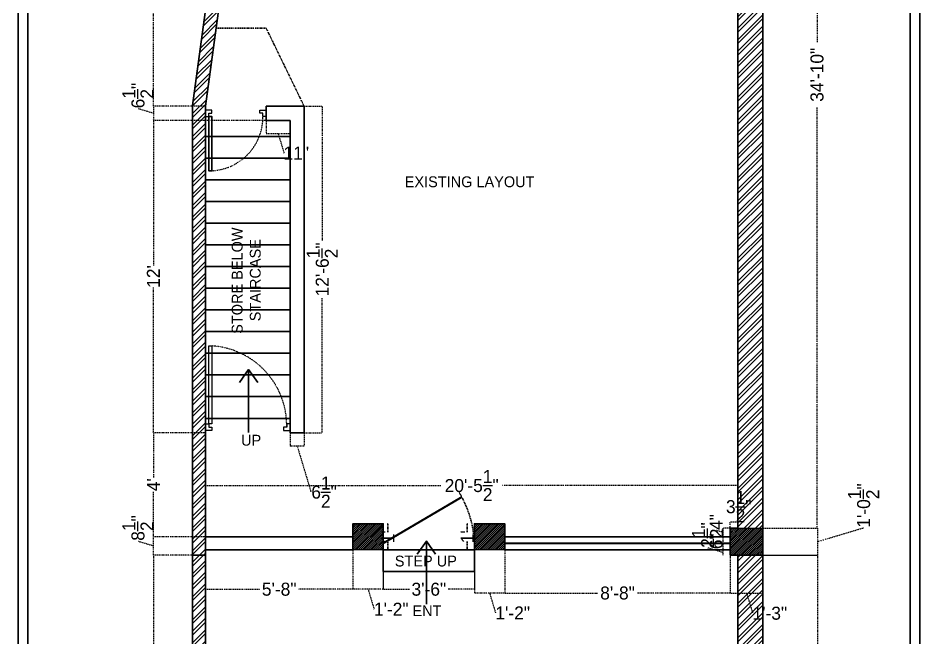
# Model space of a CAD drawing. Header units: inches. Extents: x -109431 to 29005, y -34715 to -1756.
# Drawn here: x -59360.4 to -58944.5, y -11009.8 to -10723.5 of the extents above; entities that cross this region are included whole.
import ezdxf

# ---------------------------------------------------------------- set-up
doc = ezdxf.new("R2010")
doc.units = ezdxf.units.IN
doc.header["$LTSCALE"] = 0.05
doc.header["$MEASUREMENT"] = 0
doc.header["$PDMODE"] = 3
doc.header["$PDSIZE"] = -4
doc.linetypes.add('ACAD_ISO03W100', pattern=[30, 12, -18])
doc.linetypes.add('DASHED2', pattern=[0.375, 0.25, -0.125])
doc.layers.get('Defpoints').update_dxf_attribs({"linetype": 'DASHED2'})
for name, color, linetype in [('Column', 6, 'Continuous'), ('Dim', 4, 'Continuous'), ('Door', 3, 'Continuous'), ('text', 4, 'Continuous')]:
    doc.layers.add(name, color=color, linetype=linetype)
doc.layers.add('hatch', color=7, linetype='Continuous', lineweight=25)
doc.layers.add('WALL', color=7, linetype='Continuous', lineweight=35)
doc.styles.get("Standard").update_dxf_attribs({"font": 'stylu.ttf', "height": 6})
doc.dimstyles.new('STANDARD$0', dxfattribs={"dimscale": 0, "dimtxt": 4, "dimasz": 0.5, "dimexe": 0, "dimexo": 0, "dimgap": 0, "dimtad": 0, "dimzin": 0, "dimdsep": 46, "dimlunit": 4, "dimtxsty": 'Standard', "dimblk": 'ARCHTICK', "dimcen": 0.09375, "dimclrd": 256, "dimclre": 8, "dimclrt": 7, "dimadec": 0, "dimazin": 0, "dimtfac": 1, "dimtofl": 0, "dimtmove": 1, "dimatfit": 3, "dimldrblk": 'OBLIQUE', "dimfxl": 0.1875, "dimtolj": 1, "dimtzin": 0, "dimlwd": -1, "dimlwe": -1, "dimarcsym": 0})

# ---------------------------------------------------------------- blocks, each defined once
blk = doc.blocks.new('_ArchTick')
at = {"color": 0, "const_width": 0.15}
blk.add_lwpolyline([(-0.5, -0.5), (0.5, 0.5)], dxfattribs=at)
blk = doc.blocks.new('*D137')
at = {"layer": 'Defpoints', "color": 0, "ltscale": 0.25, "transparency": 16777216}
for p in [(-59028.45, -10540.69), (-59028.45, -10958.69), (-58991.95, -10958.69)]:
    blk.add_point(p, dxfattribs=at)
at = {"layer": 'Dim', "color": 8, "linetype": 'ACAD_ISO03W100', "ltscale": 0.25, "transparency": 16777216}
for p, q in [((-59028.45, -10540.69), (-58991.95, -10540.69)), ((-59028.45, -10958.69), (-58991.95, -10958.69))]:
    blk.add_line(p, q, dxfattribs=at)
at = {"layer": 'Dim', "linetype": 'ACAD_ISO03W100', "ltscale": 0.25, "transparency": 16777216}
for p, q in [((-58991.95, -10540.69), (-58991.95, -10734.75)), ((-58991.95, -10958.69), (-58991.95, -10764.63))]:
    blk.add_line(p, q, dxfattribs=at)
at = {"layer": 'Dim', "ltscale": 0.25, "transparency": 16777216, "xscale": 0.5, "yscale": 0.5, "zscale": 0.5}
for p, rotation in [((-58991.95, -10540.69), 90), ((-58991.95, -10958.69), 270)]:
    blk.add_blockref('_ArchTick', p, dxfattribs=dict(at, rotation=rotation))
at = {"layer": 'Dim', "color": 7, "ltscale": 0.25, "transparency": 16777216, "insert": (-58991.95, -10749.69), "char_height": 6, "attachment_point": 5, "rotation": 90}
blk.add_mtext('\\A1;34\'-10"', dxfattribs=at)
blk = doc.blocks.new('_OBLIQUE')
at = {"color": 0, "linetype": 'ByBlock'}
blk.add_line((-0.5, -0.5), (0.5, 0.5), dxfattribs=at)
blk = doc.blocks.new('*D138')
at = {"layer": 'Defpoints', "color": 0, "ltscale": 0.25, "transparency": 16777216}
for p in [(-59297.95, -10914.69), (-59273.95, -10914.69), (-59273.95, -10962.69)]:
    blk.add_point(p, dxfattribs=at)
at = {"layer": 'Dim', "color": 8, "linetype": 'ACAD_ISO03W100', "ltscale": 0.25, "transparency": 16777216}
for p, q in [((-59273.95, -10914.69), (-59297.95, -10914.69)), ((-59273.95, -10962.69), (-59297.95, -10962.69))]:
    blk.add_line(p, q, dxfattribs=at)
at = {"layer": 'Dim', "linetype": 'ACAD_ISO03W100', "ltscale": 0.25, "transparency": 16777216}
for p, q in [((-59297.95, -10914.69), (-59297.95, -10935.44)), ((-59297.95, -10962.69), (-59297.95, -10941.94))]:
    blk.add_line(p, q, dxfattribs=at)
at = {"layer": 'Dim', "ltscale": 0.25, "transparency": 16777216, "xscale": 0.5, "yscale": 0.5, "zscale": 0.5}
for p, rotation in [((-59297.95, -10914.69), 90), ((-59297.95, -10962.69), 270)]:
    blk.add_blockref('_ArchTick', p, dxfattribs=dict(at, rotation=rotation))
at = {"layer": 'Dim', "color": 7, "ltscale": 0.25, "transparency": 16777216, "insert": (-59297.95, -10938.69), "char_height": 6, "attachment_point": 5, "rotation": 90}
blk.add_mtext("\\A1;4'", dxfattribs=at)
blk = doc.blocks.new('*D139')
at = {"layer": 'Defpoints', "color": 0, "ltscale": 0.25, "transparency": 16777216}
for p in [(-59234.95, -10914.69), (-59228.45, -10914.69), (-59228.45, -10920.69)]:
    blk.add_point(p, dxfattribs=at)
at = {"layer": 'Dim', "color": 8, "linetype": 'ACAD_ISO03W100', "ltscale": 0.25, "transparency": 16777216}
for p, q in [((-59234.95, -10914.69), (-59234.95, -10920.69)), ((-59228.45, -10914.69), (-59228.45, -10920.69))]:
    blk.add_line(p, q, dxfattribs=at)
at = {"layer": 'Dim', "linetype": 'ACAD_ISO03W100', "ltscale": 0.25, "transparency": 16777216}
for p, q in [((-59234.95, -10920.69), (-59228.45, -10920.69)), ((-59231.7, -10920.69), (-59225.27, -10942.1))]:
    blk.add_line(p, q, dxfattribs=at)
at = {"layer": 'Dim', "ltscale": 0.25, "transparency": 16777216, "xscale": 0.5, "yscale": 0.5, "zscale": 0.5, "rotation": 180}
blk.add_blockref('_ArchTick', (-59234.95, -10920.69), dxfattribs=at)
at = {"layer": 'Dim', "ltscale": 0.25, "transparency": 16777216, "xscale": 0.5, "yscale": 0.5, "zscale": 0.5}
blk.add_blockref('_ArchTick', (-59228.45, -10920.69), dxfattribs=at)
at = {"layer": 'Dim', "color": 7, "ltscale": 0.25, "transparency": 16777216, "insert": (-59219.27, -10942.1), "char_height": 6, "attachment_point": 5}
blk.add_mtext('\\A1;6{\\H1x;\\S1/2;}"', dxfattribs=at)
blk = doc.blocks.new('*D140')
at = {"layer": 'Defpoints', "color": 0, "ltscale": 0.25, "transparency": 16777216}
for p in [(-59297.95, -10770.69), (-59234.95, -10770.69), (-59273.95, -10914.69)]:
    blk.add_point(p, dxfattribs=at)
at = {"layer": 'Dim', "color": 8, "linetype": 'ACAD_ISO03W100', "ltscale": 0.25, "transparency": 16777216}
for p, q in [((-59234.95, -10770.69), (-59297.95, -10770.69)), ((-59273.95, -10914.69), (-59297.95, -10914.69))]:
    blk.add_line(p, q, dxfattribs=at)
at = {"layer": 'Dim', "linetype": 'ACAD_ISO03W100', "ltscale": 0.25, "transparency": 16777216}
for p, q in [((-59297.95, -10770.69), (-59297.95, -10837.63)), ((-59297.95, -10914.69), (-59297.95, -10847.75))]:
    blk.add_line(p, q, dxfattribs=at)
at = {"layer": 'Dim', "ltscale": 0.25, "transparency": 16777216, "xscale": 0.5, "yscale": 0.5, "zscale": 0.5}
for p, rotation in [((-59297.95, -10770.69), 90), ((-59297.95, -10914.69), 270)]:
    blk.add_blockref('_ArchTick', p, dxfattribs=dict(at, rotation=rotation))
at = {"layer": 'Dim', "color": 7, "ltscale": 0.25, "transparency": 16777216, "insert": (-59297.95, -10842.69), "char_height": 6, "attachment_point": 5, "rotation": 90}
blk.add_mtext("\\A1;12'", dxfattribs=at)
blk = doc.blocks.new('*D141')
at = {"layer": 'Defpoints', "color": 0, "ltscale": 0.25, "transparency": 16777216}
for p in [(-59245.95, -10770.69), (-59234.95, -10770.69), (-59234.95, -10776.69)]:
    blk.add_point(p, dxfattribs=at)
at = {"layer": 'Dim', "color": 8, "linetype": 'ACAD_ISO03W100', "ltscale": 0.25, "transparency": 16777216}
for p, q in [((-59245.95, -10770.69), (-59245.95, -10776.69)), ((-59234.95, -10770.69), (-59234.95, -10776.69))]:
    blk.add_line(p, q, dxfattribs=at)
at = {"layer": 'Dim', "linetype": 'ACAD_ISO03W100', "ltscale": 0.25, "transparency": 16777216}
for p, q in [((-59245.95, -10776.69), (-59234.95, -10776.69)), ((-59240.45, -10776.69), (-59237.72, -10785.78))]:
    blk.add_line(p, q, dxfattribs=at)
at = {"layer": 'Dim', "ltscale": 0.25, "transparency": 16777216, "xscale": 0.5, "yscale": 0.5, "zscale": 0.5, "rotation": 180}
blk.add_blockref('_ArchTick', (-59245.95, -10776.69), dxfattribs=at)
at = {"layer": 'Dim', "ltscale": 0.25, "transparency": 16777216, "xscale": 0.5, "yscale": 0.5, "zscale": 0.5}
blk.add_blockref('_ArchTick', (-59234.95, -10776.69), dxfattribs=at)
at = {"layer": 'Dim', "color": 7, "ltscale": 0.25, "transparency": 16777216, "insert": (-59232.08, -10785.78), "char_height": 6, "attachment_point": 5}
blk.add_mtext('\\A1;11"', dxfattribs=at)
blk = doc.blocks.new('*D125')
at = {"layer": 'Defpoints', "color": 0, "ltscale": 0.25, "transparency": 16777216}
for p in [(-59273.95, -10764.19), (-59297.95, -10770.69), (-59273.95, -10770.69)]:
    blk.add_point(p, dxfattribs=at)
at = {"layer": 'Dim', "linetype": 'ACAD_ISO03W100', "ltscale": 0.25, "transparency": 16777216}
for p, q in [((-59297.95, -10767.44), (-59305.08, -10765.3)), ((-59297.95, -10764.19), (-59297.95, -10770.69))]:
    blk.add_line(p, q, dxfattribs=at)
at = {"layer": 'Dim', "color": 8, "linetype": 'ACAD_ISO03W100', "ltscale": 0.25, "transparency": 16777216}
for p, q in [((-59273.95, -10764.19), (-59297.95, -10764.19)), ((-59273.95, -10770.69), (-59297.95, -10770.69))]:
    blk.add_line(p, q, dxfattribs=at)
at = {"layer": 'Dim', "ltscale": 0.25, "transparency": 16777216, "xscale": 0.5, "yscale": 0.5, "zscale": 0.5}
for p, rotation in [((-59297.95, -10764.19), 90), ((-59297.95, -10770.69), 270)]:
    blk.add_blockref('_ArchTick', p, dxfattribs=dict(at, rotation=rotation))
at = {"layer": 'Dim', "color": 7, "ltscale": 0.25, "transparency": 16777216, "insert": (-59305.08, -10759.29), "char_height": 6, "attachment_point": 5, "rotation": 90}
blk.add_mtext('\\A1;6{\\H1x;\\S1/2;}"', dxfattribs=at)
blk = doc.blocks.new('*D143')
at = {"layer": 'Defpoints', "color": 0, "ltscale": 0.25, "transparency": 16777216}
for p in [(-59228.45, -10764.19), (-59228.45, -10914.69), (-59220.11, -10914.69)]:
    blk.add_point(p, dxfattribs=at)
at = {"layer": 'Dim', "color": 8, "linetype": 'ACAD_ISO03W100', "ltscale": 0.25, "transparency": 16777216}
for p, q in [((-59228.45, -10764.19), (-59220.11, -10764.19)), ((-59228.45, -10914.69), (-59220.11, -10914.69))]:
    blk.add_line(p, q, dxfattribs=at)
at = {"layer": 'Dim', "linetype": 'ACAD_ISO03W100', "ltscale": 0.25, "transparency": 16777216}
for p, q in [((-59220.11, -10764.19), (-59220.11, -10826.2)), ((-59220.11, -10914.69), (-59220.11, -10852.68))]:
    blk.add_line(p, q, dxfattribs=at)
at = {"layer": 'Dim', "ltscale": 0.25, "transparency": 16777216, "xscale": 0.5, "yscale": 0.5, "zscale": 0.5}
for p, rotation in [((-59220.11, -10764.19), 90), ((-59220.11, -10914.69), 270)]:
    blk.add_blockref('_ArchTick', p, dxfattribs=dict(at, rotation=rotation))
at = {"layer": 'Dim', "color": 7, "ltscale": 0.25, "transparency": 16777216, "insert": (-59220.11, -10839.44), "char_height": 6, "attachment_point": 5, "rotation": 90}
blk.add_mtext('\\A1;12\'-6{\\H1x;\\S1/2;}"', dxfattribs=at)
blk = doc.blocks.new('*D126')
at = {"layer": 'Defpoints', "color": 0, "ltscale": 0.25, "transparency": 16777216}
for p in [(-59243.45, -10540.69), (-59297.95, -10764.19), (-59273.95, -10764.19)]:
    blk.add_point(p, dxfattribs=at)
at = {"layer": 'Dim', "color": 8, "linetype": 'ACAD_ISO03W100', "ltscale": 0.25, "transparency": 16777216}
for p, q in [((-59243.45, -10540.69), (-59297.95, -10540.69)), ((-59273.95, -10764.19), (-59297.95, -10764.19))]:
    blk.add_line(p, q, dxfattribs=at)
at = {"layer": 'Dim', "linetype": 'ACAD_ISO03W100', "ltscale": 0.25, "transparency": 16777216}
for p, q in [((-59297.95, -10540.69), (-59297.95, -10639.2)), ((-59297.95, -10764.19), (-59297.95, -10665.68))]:
    blk.add_line(p, q, dxfattribs=at)
at = {"layer": 'Dim', "ltscale": 0.25, "transparency": 16777216, "xscale": 0.5, "yscale": 0.5, "zscale": 0.5}
for p, rotation in [((-59297.95, -10540.69), 90), ((-59297.95, -10764.19), 270)]:
    blk.add_blockref('_ArchTick', p, dxfattribs=dict(at, rotation=rotation))
at = {"layer": 'Dim', "color": 7, "ltscale": 0.25, "transparency": 16777216, "insert": (-59297.95, -10652.44), "char_height": 6, "attachment_point": 5, "rotation": 90}
blk.add_mtext('\\A1;18\'-7{\\H1x;\\S1/2;}"', dxfattribs=at)
blk = doc.blocks.new('*D144')
at = {"layer": 'Defpoints', "color": 0, "ltscale": 0.25, "transparency": 16777216}
for p in [(-59031.95, -10971.19), (-59016.95, -10971.19), (-59016.95, -10988.65)]:
    blk.add_point(p, dxfattribs=at)
at = {"layer": 'Dim', "color": 8, "linetype": 'ACAD_ISO03W100', "ltscale": 0.25, "transparency": 16777216}
for p, q in [((-59031.95, -10971.19), (-59031.95, -10988.65)), ((-59016.95, -10971.19), (-59016.95, -10988.65))]:
    blk.add_line(p, q, dxfattribs=at)
at = {"layer": 'Dim', "linetype": 'ACAD_ISO03W100', "ltscale": 0.25, "transparency": 16777216}
for p, q in [((-59031.95, -10988.65), (-59016.95, -10988.65)), ((-59024.45, -10988.65), (-59021.65, -10997.97))]:
    blk.add_line(p, q, dxfattribs=at)
at = {"layer": 'Dim', "ltscale": 0.25, "transparency": 16777216, "xscale": 0.5, "yscale": 0.5, "zscale": 0.5, "rotation": 180}
blk.add_blockref('_ArchTick', (-59031.95, -10988.65), dxfattribs=at)
at = {"layer": 'Dim', "ltscale": 0.25, "transparency": 16777216, "xscale": 0.5, "yscale": 0.5, "zscale": 0.5}
blk.add_blockref('_ArchTick', (-59016.95, -10988.65), dxfattribs=at)
at = {"layer": 'Dim', "color": 7, "ltscale": 0.25, "transparency": 16777216, "insert": (-59013.73, -10997.97), "char_height": 6, "attachment_point": 5}
blk.add_mtext('\\A1;1\'-3"', dxfattribs=at)
blk = doc.blocks.new('*D145')
at = {"layer": 'Defpoints', "color": 0, "ltscale": 0.25, "transparency": 16777216}
for p in [(-59135.95, -10968.69), (-59031.95, -10971.19), (-59031.95, -10988.65)]:
    blk.add_point(p, dxfattribs=at)
at = {"layer": 'Dim', "color": 8, "linetype": 'ACAD_ISO03W100', "ltscale": 0.25, "transparency": 16777216}
for p, q in [((-59135.95, -10968.69), (-59135.95, -10988.65)), ((-59031.95, -10971.19), (-59031.95, -10988.65))]:
    blk.add_line(p, q, dxfattribs=at)
at = {"layer": 'Dim', "linetype": 'ACAD_ISO03W100', "ltscale": 0.25, "transparency": 16777216}
for p, q in [((-59135.95, -10988.65), (-59093, -10988.65)), ((-59031.95, -10988.65), (-59074.89, -10988.65))]:
    blk.add_line(p, q, dxfattribs=at)
at = {"layer": 'Dim', "ltscale": 0.25, "transparency": 16777216, "xscale": 0.5, "yscale": 0.5, "zscale": 0.5, "rotation": 180}
blk.add_blockref('_ArchTick', (-59135.95, -10988.65), dxfattribs=at)
at = {"layer": 'Dim', "ltscale": 0.25, "transparency": 16777216, "xscale": 0.5, "yscale": 0.5, "zscale": 0.5}
blk.add_blockref('_ArchTick', (-59031.95, -10988.65), dxfattribs=at)
at = {"layer": 'Dim', "color": 7, "ltscale": 0.25, "transparency": 16777216, "insert": (-59083.95, -10988.65), "char_height": 6, "attachment_point": 5}
blk.add_mtext('\\A1;8\'-8"', dxfattribs=at)
blk = doc.blocks.new('*D146')
at = {"layer": 'Defpoints', "color": 0, "ltscale": 0.25, "transparency": 16777216}
for p in [(-59191.95, -10978.69), (-59149.95, -10978.69), (-59191.95, -10986.9)]:
    blk.add_point(p, dxfattribs=at)
at = {"layer": 'Dim', "color": 8, "linetype": 'ACAD_ISO03W100', "ltscale": 0.25, "transparency": 16777216}
for p, q in [((-59191.95, -10978.69), (-59191.95, -10986.9)), ((-59149.95, -10978.69), (-59149.95, -10986.9))]:
    blk.add_line(p, q, dxfattribs=at)
at = {"layer": 'Dim', "linetype": 'ACAD_ISO03W100', "ltscale": 0.25, "transparency": 16777216}
for p, q in [((-59191.95, -10986.9), (-59179.93, -10986.9)), ((-59149.95, -10986.9), (-59161.97, -10986.9))]:
    blk.add_line(p, q, dxfattribs=at)
at = {"layer": 'Dim', "ltscale": 0.25, "transparency": 16777216, "xscale": 0.5, "yscale": 0.5, "zscale": 0.5, "rotation": 180}
blk.add_blockref('_ArchTick', (-59191.95, -10986.9), dxfattribs=at)
at = {"layer": 'Dim', "ltscale": 0.25, "transparency": 16777216, "xscale": 0.5, "yscale": 0.5, "zscale": 0.5}
blk.add_blockref('_ArchTick', (-59149.95, -10986.9), dxfattribs=at)
at = {"layer": 'Dim', "color": 7, "ltscale": 0.25, "transparency": 16777216, "insert": (-59170.95, -10986.9), "char_height": 6, "attachment_point": 5}
blk.add_mtext('\\A1;3\'-6"', dxfattribs=at)
blk = doc.blocks.new('*D147')
at = {"layer": 'Defpoints', "color": 0, "ltscale": 0.25, "transparency": 16777216}
for p in [(-59149.95, -10956.69), (-59135.95, -10956.69), (-59149.95, -10988.65)]:
    blk.add_point(p, dxfattribs=at)
at = {"layer": 'Dim', "color": 8, "linetype": 'ACAD_ISO03W100', "ltscale": 0.25, "transparency": 16777216}
for p, q in [((-59149.95, -10956.69), (-59149.95, -10988.65)), ((-59135.95, -10956.69), (-59135.95, -10988.65))]:
    blk.add_line(p, q, dxfattribs=at)
at = {"layer": 'Dim', "linetype": 'ACAD_ISO03W100', "ltscale": 0.25, "transparency": 16777216}
for p, q in [((-59135.95, -10988.65), (-59149.95, -10988.65)), ((-59142.95, -10988.65), (-59140.19, -10997.82))]:
    blk.add_line(p, q, dxfattribs=at)
at = {"layer": 'Dim', "ltscale": 0.25, "transparency": 16777216, "xscale": 0.5, "yscale": 0.5, "zscale": 0.5, "rotation": 180}
blk.add_blockref('_ArchTick', (-59149.95, -10988.65), dxfattribs=at)
at = {"layer": 'Dim', "ltscale": 0.25, "transparency": 16777216, "xscale": 0.5, "yscale": 0.5, "zscale": 0.5}
blk.add_blockref('_ArchTick', (-59135.95, -10988.65), dxfattribs=at)
at = {"layer": 'Dim', "color": 7, "ltscale": 0.25, "transparency": 16777216, "insert": (-59132.28, -10997.82), "char_height": 6, "attachment_point": 5}
blk.add_mtext('\\A1;1\'-2"', dxfattribs=at)
blk = doc.blocks.new('*D148')
at = {"layer": 'Defpoints', "color": 0, "ltscale": 0.25, "transparency": 16777216}
for p in [(-59205.95, -10956.69), (-59191.95, -10956.69), (-59205.95, -10986.9)]:
    blk.add_point(p, dxfattribs=at)
at = {"layer": 'Dim', "color": 8, "linetype": 'ACAD_ISO03W100', "ltscale": 0.25, "transparency": 16777216}
for p, q in [((-59205.95, -10956.69), (-59205.95, -10986.9)), ((-59191.95, -10956.69), (-59191.95, -10986.9))]:
    blk.add_line(p, q, dxfattribs=at)
at = {"layer": 'Dim', "linetype": 'ACAD_ISO03W100', "ltscale": 0.25, "transparency": 16777216}
for p, q in [((-59191.95, -10986.9), (-59205.95, -10986.9)), ((-59198.95, -10986.9), (-59196.19, -10996.08))]:
    blk.add_line(p, q, dxfattribs=at)
at = {"layer": 'Dim', "ltscale": 0.25, "transparency": 16777216, "xscale": 0.5, "yscale": 0.5, "zscale": 0.5, "rotation": 180}
blk.add_blockref('_ArchTick', (-59205.95, -10986.9), dxfattribs=at)
at = {"layer": 'Dim', "ltscale": 0.25, "transparency": 16777216, "xscale": 0.5, "yscale": 0.5, "zscale": 0.5}
blk.add_blockref('_ArchTick', (-59191.95, -10986.9), dxfattribs=at)
at = {"layer": 'Dim', "color": 7, "ltscale": 0.25, "transparency": 16777216, "insert": (-59188.28, -10996.08), "char_height": 6, "attachment_point": 5}
blk.add_mtext('\\A1;1\'-2"', dxfattribs=at)
blk = doc.blocks.new('*D149')
at = {"layer": 'Defpoints', "color": 0, "ltscale": 0.25, "transparency": 16777216}
for p in [(-59273.95, -10962.69), (-59205.95, -10962.69), (-59273.95, -10986.9)]:
    blk.add_point(p, dxfattribs=at)
at = {"layer": 'Dim', "color": 8, "linetype": 'ACAD_ISO03W100', "ltscale": 0.25, "transparency": 16777216}
for p, q in [((-59273.95, -10962.69), (-59273.95, -10986.9)), ((-59205.95, -10962.69), (-59205.95, -10986.9))]:
    blk.add_line(p, q, dxfattribs=at)
at = {"layer": 'Dim', "linetype": 'ACAD_ISO03W100', "ltscale": 0.25, "transparency": 16777216}
for p, q in [((-59273.95, -10986.9), (-59248.81, -10986.9)), ((-59205.95, -10986.9), (-59231.09, -10986.9))]:
    blk.add_line(p, q, dxfattribs=at)
at = {"layer": 'Dim', "ltscale": 0.25, "transparency": 16777216, "xscale": 0.5, "yscale": 0.5, "zscale": 0.5, "rotation": 180}
blk.add_blockref('_ArchTick', (-59273.95, -10986.9), dxfattribs=at)
at = {"layer": 'Dim', "ltscale": 0.25, "transparency": 16777216, "xscale": 0.5, "yscale": 0.5, "zscale": 0.5}
blk.add_blockref('_ArchTick', (-59205.95, -10986.9), dxfattribs=at)
at = {"layer": 'Dim', "color": 7, "ltscale": 0.25, "transparency": 16777216, "insert": (-59239.95, -10986.9), "char_height": 6, "attachment_point": 5}
blk.add_mtext('\\A1;5\'-8"', dxfattribs=at)
blk = doc.blocks.new('*D150')
at = {"layer": 'Defpoints', "color": 0, "ltscale": 0.25, "transparency": 16777216}
for p in [(-59028.45, -10939.07), (-59273.95, -10943.34), (-59028.45, -10943.34)]:
    blk.add_point(p, dxfattribs=at)
at = {"layer": 'Dim', "color": 8, "linetype": 'ACAD_ISO03W100', "ltscale": 0.25, "transparency": 16777216}
for p, q in [((-59273.95, -10943.34), (-59273.95, -10939.07)), ((-59028.45, -10943.34), (-59028.45, -10939.07))]:
    blk.add_line(p, q, dxfattribs=at)
at = {"layer": 'Dim', "linetype": 'ACAD_ISO03W100', "ltscale": 0.25, "transparency": 16777216}
for p, q in [((-59273.95, -10939.07), (-59165.32, -10939.07)), ((-59028.45, -10939.07), (-59137.07, -10939.07))]:
    blk.add_line(p, q, dxfattribs=at)
at = {"layer": 'Dim', "ltscale": 0.25, "transparency": 16777216, "xscale": 0.5, "yscale": 0.5, "zscale": 0.5, "rotation": 180}
blk.add_blockref('_ArchTick', (-59273.95, -10939.07), dxfattribs=at)
at = {"layer": 'Dim', "ltscale": 0.25, "transparency": 16777216, "xscale": 0.5, "yscale": 0.5, "zscale": 0.5}
blk.add_blockref('_ArchTick', (-59028.45, -10939.07), dxfattribs=at)
at = {"layer": 'Dim', "color": 7, "ltscale": 0.25, "transparency": 16777216, "insert": (-59151.2, -10939.07), "char_height": 6, "attachment_point": 5}
blk.add_mtext('\\A1;20\'-5{\\H1x;\\S1/2;}"', dxfattribs=at)
blk = doc.blocks.new('*D151')
at = {"layer": 'Defpoints', "color": 0, "ltscale": 0.25, "transparency": 16777216}
for p in [(-59028.45, -10958.69), (-59028.45, -10971.19), (-58991.82, -10971.19)]:
    blk.add_point(p, dxfattribs=at)
at = {"layer": 'Dim', "color": 8, "linetype": 'ACAD_ISO03W100', "ltscale": 0.25, "transparency": 16777216}
for p, q in [((-59028.45, -10958.69), (-58991.82, -10958.69)), ((-59028.45, -10971.19), (-58991.82, -10971.19))]:
    blk.add_line(p, q, dxfattribs=at)
at = {"layer": 'Dim', "linetype": 'ACAD_ISO03W100', "ltscale": 0.25, "transparency": 16777216}
for p, q in [((-58991.82, -10964.94), (-58970.49, -10958.54)), ((-58991.82, -10958.69), (-58991.82, -10971.19))]:
    blk.add_line(p, q, dxfattribs=at)
at = {"layer": 'Dim', "ltscale": 0.25, "transparency": 16777216, "xscale": 0.5, "yscale": 0.5, "zscale": 0.5}
for p, rotation in [((-58991.82, -10958.69), 90), ((-58991.82, -10971.19), 270)]:
    blk.add_blockref('_ArchTick', p, dxfattribs=dict(at, rotation=rotation))
at = {"layer": 'Dim', "color": 7, "ltscale": 0.25, "transparency": 16777216, "insert": (-58970.49, -10948.28), "char_height": 6, "attachment_point": 5, "rotation": 90}
blk.add_mtext('\\A1;1\'-0{\\H1x;\\S1/2;}"', dxfattribs=at)
blk = doc.blocks.new('*D127')
at = {"layer": 'Defpoints', "color": 0, "ltscale": 0.25, "transparency": 16777216}
for p in [(-59031.95, -10958.69), (-59035.35, -10962.69), (-59031.95, -10962.69)]:
    blk.add_point(p, dxfattribs=at)
at = {"layer": 'Dim', "linetype": 'ACAD_ISO03W100', "ltscale": 0.25, "transparency": 16777216}
for p, q in [((-59035.35, -10960.69), (-59038.49, -10959.75)), ((-59035.35, -10958.69), (-59035.35, -10962.69))]:
    blk.add_line(p, q, dxfattribs=at)
at = {"layer": 'Dim', "color": 8, "linetype": 'ACAD_ISO03W100', "ltscale": 0.25, "transparency": 16777216}
for p, q in [((-59031.95, -10958.69), (-59035.35, -10958.69)), ((-59031.95, -10962.69), (-59035.35, -10962.69))]:
    blk.add_line(p, q, dxfattribs=at)
at = {"layer": 'Dim', "ltscale": 0.25, "transparency": 16777216, "xscale": 0.5, "yscale": 0.5, "zscale": 0.5}
for p, rotation in [((-59035.35, -10958.69), 90), ((-59035.35, -10962.69), 270)]:
    blk.add_blockref('_ArchTick', p, dxfattribs=dict(at, rotation=rotation))
at = {"layer": 'Dim', "color": 7, "ltscale": 0.25, "transparency": 16777216, "insert": (-59038.49, -10955.91), "char_height": 6, "attachment_point": 5, "rotation": 90}
blk.add_mtext('\\A1;4"', dxfattribs=at)
blk = doc.blocks.new('*D152')
at = {"layer": 'Defpoints', "color": 0, "ltscale": 0.25, "transparency": 16777216}
for p in [(-59031.95, -10955.95), (-59031.95, -10958.69), (-59028.45, -10958.69)]:
    blk.add_point(p, dxfattribs=at)
at = {"layer": 'Dim', "color": 8, "linetype": 'ACAD_ISO03W100', "ltscale": 0.25, "transparency": 16777216}
for p, q in [((-59031.95, -10958.69), (-59031.95, -10955.95)), ((-59028.45, -10958.69), (-59028.45, -10955.95))]:
    blk.add_line(p, q, dxfattribs=at)
at = {"layer": 'Dim', "linetype": 'ACAD_ISO03W100', "ltscale": 0.25, "transparency": 16777216}
blk.add_line((-59028.45, -10955.95), (-59031.95, -10955.95), dxfattribs=at)
at = {"layer": 'Dim', "ltscale": 0.25, "transparency": 16777216, "xscale": 0.5, "yscale": 0.5, "zscale": 0.5, "rotation": 180}
blk.add_blockref('_ArchTick', (-59031.95, -10955.95), dxfattribs=at)
at = {"layer": 'Dim', "ltscale": 0.25, "transparency": 16777216, "xscale": 0.5, "yscale": 0.5, "zscale": 0.5}
blk.add_blockref('_ArchTick', (-59028.45, -10955.95), dxfattribs=at)
at = {"layer": 'Dim', "color": 7, "ltscale": 0.25, "transparency": 16777216, "insert": (-59028.06, -10948.81), "char_height": 6, "attachment_point": 5}
blk.add_mtext('\\A1;3{\\H1x;\\S1/2;}"', dxfattribs=at)
blk = doc.blocks.new('*D121')
at = {"layer": 'Defpoints', "color": 0, "ltscale": 0.25, "transparency": 16777216}
for p in [(-59191.95, -10956.69), (-59191.95, -10968.69), (-59189.82, -10968.69)]:
    blk.add_point(p, dxfattribs=at)
at = {"layer": 'WALL', "color": 8, "linetype": 'ACAD_ISO03W100', "ltscale": 0.25, "transparency": 16777216}
for p, q in [((-59190.01, -10956.69), (-59189.82, -10956.69)), ((-59190.01, -10968.69), (-59189.82, -10968.69))]:
    blk.add_line(p, q, dxfattribs=at)
at = {"layer": 'WALL', "linetype": 'ACAD_ISO03W100', "ltscale": 0.25, "transparency": 16777216}
for p, q in [((-59189.82, -10956.69), (-59189.82, -10960.61)), ((-59189.82, -10968.69), (-59189.82, -10964.77))]:
    blk.add_line(p, q, dxfattribs=at)
at = {"layer": 'WALL', "ltscale": 0.25, "transparency": 16777216, "xscale": 0.5, "yscale": 0.5, "zscale": 0.5}
for p, rotation in [((-59189.82, -10956.69), 90), ((-59189.82, -10968.69), 270)]:
    blk.add_blockref('_ArchTick', p, dxfattribs=dict(at, rotation=rotation))
at = {"layer": 'WALL', "color": 7, "ltscale": 0.25, "transparency": 16777216, "insert": (-59189.82, -10962.69), "char_height": 6, "attachment_point": 5, "rotation": 90}
blk.add_mtext("\\A1;1'", dxfattribs=at)
blk = doc.blocks.new('*D128')
at = {"layer": 'Defpoints', "color": 0, "ltscale": 0.25, "transparency": 16777216}
for p in [(-59149.95, -10956.69), (-59153.22, -10968.69), (-59149.95, -10968.69)]:
    blk.add_point(p, dxfattribs=at)
at = {"layer": 'WALL', "color": 8, "linetype": 'ACAD_ISO03W100', "ltscale": 0.25, "transparency": 16777216}
for p, q in [((-59153.03, -10956.69), (-59153.22, -10956.69)), ((-59153.03, -10968.69), (-59153.22, -10968.69))]:
    blk.add_line(p, q, dxfattribs=at)
at = {"layer": 'WALL', "linetype": 'ACAD_ISO03W100', "ltscale": 0.25, "transparency": 16777216}
for p, q in [((-59153.22, -10956.69), (-59153.22, -10960.61)), ((-59153.22, -10968.69), (-59153.22, -10964.77))]:
    blk.add_line(p, q, dxfattribs=at)
at = {"layer": 'WALL', "ltscale": 0.25, "transparency": 16777216, "xscale": 0.5, "yscale": 0.5, "zscale": 0.5}
for p, rotation in [((-59153.22, -10956.69), 90), ((-59153.22, -10968.69), 270)]:
    blk.add_blockref('_ArchTick', p, dxfattribs=dict(at, rotation=rotation))
at = {"layer": 'WALL', "color": 7, "ltscale": 0.25, "transparency": 16777216, "insert": (-59153.22, -10962.69), "char_height": 6, "attachment_point": 5, "rotation": 90}
blk.add_mtext("\\A1;1'", dxfattribs=at)
blk = doc.blocks.new('*D129')
at = {"layer": 'Defpoints', "color": 0, "ltscale": 0.25, "transparency": 16777216}
for p in [(-59031.95, -10962.69), (-59035.35, -10968.69), (-59031.95, -10968.69)]:
    blk.add_point(p, dxfattribs=at)
at = {"layer": 'Dim', "color": 8, "linetype": 'ACAD_ISO03W100', "ltscale": 0.25, "transparency": 16777216}
for p, q in [((-59035.17, -10962.69), (-59035.35, -10962.69)), ((-59035.17, -10968.69), (-59035.35, -10968.69))]:
    blk.add_line(p, q, dxfattribs=at)
at = {"layer": 'Dim', "linetype": 'ACAD_ISO03W100', "ltscale": 0.25, "transparency": 16777216}
blk.add_line((-59035.35, -10962.69), (-59035.35, -10968.69), dxfattribs=at)
at = {"layer": 'Dim', "ltscale": 0.25, "transparency": 16777216, "xscale": 0.5, "yscale": 0.5, "zscale": 0.5}
for p, rotation in [((-59035.35, -10962.69), 90), ((-59035.35, -10968.69), 270)]:
    blk.add_blockref('_ArchTick', p, dxfattribs=dict(at, rotation=rotation))
at = {"layer": 'Dim', "color": 7, "ltscale": 0.25, "transparency": 16777216, "insert": (-59038.47, -10964.76), "char_height": 6, "attachment_point": 5, "rotation": 90}
blk.add_mtext('\\A1;6"', dxfattribs=at)
blk = doc.blocks.new('*D122')
at = {"layer": 'Defpoints', "color": 0, "ltscale": 0.25, "transparency": 16777216}
for p in [(-59031.95, -10968.69), (-59035.35, -10971.19), (-59031.95, -10971.19)]:
    blk.add_point(p, dxfattribs=at)
at = {"layer": 'Dim', "linetype": 'ACAD_ISO03W100', "ltscale": 0.25, "transparency": 16777216}
for p, q in [((-59035.35, -10969.94), (-59042.44, -10967.81)), ((-59035.35, -10968.69), (-59035.35, -10971.19))]:
    blk.add_line(p, q, dxfattribs=at)
at = {"layer": 'Dim', "color": 8, "linetype": 'ACAD_ISO03W100', "ltscale": 0.25, "transparency": 16777216}
for p, q in [((-59035.17, -10968.69), (-59035.35, -10968.69)), ((-59035.17, -10971.19), (-59035.35, -10971.19))]:
    blk.add_line(p, q, dxfattribs=at)
at = {"layer": 'Dim', "ltscale": 0.25, "transparency": 16777216, "xscale": 0.5, "yscale": 0.5, "zscale": 0.5}
for p, rotation in [((-59035.35, -10968.69), 90), ((-59035.35, -10971.19), 270)]:
    blk.add_blockref('_ArchTick', p, dxfattribs=dict(at, rotation=rotation))
at = {"layer": 'Dim', "color": 7, "ltscale": 0.25, "transparency": 16777216, "insert": (-59042.44, -10961.92), "char_height": 6, "attachment_point": 5, "rotation": 90}
blk.add_mtext('\\A1;2{\\H1x;\\S1/2;}"', dxfattribs=at)
blk = doc.blocks.new('*D130')
at = {"layer": 'Defpoints', "color": 0, "ltscale": 0.25, "transparency": 16777216}
for p in [(-59016.95, -10971.19), (-59028.45, -11151.19), (-58991.82, -11151.19)]:
    blk.add_point(p, dxfattribs=at)
at = {"layer": 'Dim', "color": 8, "linetype": 'ACAD_ISO03W100', "ltscale": 0.25, "transparency": 16777216}
for p, q in [((-59016.95, -10971.19), (-58991.82, -10971.19)), ((-59028.45, -11151.19), (-58991.82, -11151.19))]:
    blk.add_line(p, q, dxfattribs=at)
at = {"layer": 'Dim', "linetype": 'ACAD_ISO03W100', "ltscale": 0.25, "transparency": 16777216}
for p, q in [((-58991.82, -10971.19), (-58991.82, -11056.13)), ((-58991.82, -11151.19), (-58991.82, -11066.25))]:
    blk.add_line(p, q, dxfattribs=at)
at = {"layer": 'Dim', "ltscale": 0.25, "transparency": 16777216, "xscale": 0.5, "yscale": 0.5, "zscale": 0.5}
for p, rotation in [((-58991.82, -10971.19), 90), ((-58991.82, -11151.19), 270)]:
    blk.add_blockref('_ArchTick', p, dxfattribs=dict(at, rotation=rotation))
at = {"layer": 'Dim', "color": 7, "ltscale": 0.25, "transparency": 16777216, "insert": (-58991.82, -11061.19), "char_height": 6, "attachment_point": 5, "rotation": 90}
blk.add_mtext("\\A1;15'", dxfattribs=at)
blk = doc.blocks.new('*D124')
at = {"layer": 'Defpoints', "color": 0, "ltscale": 0.25, "transparency": 16777216}
for p in [(-59297.95, -10962.69), (-59273.95, -10962.69), (-59279.95, -10971.19)]:
    blk.add_point(p, dxfattribs=at)
at = {"layer": 'Dim', "linetype": 'ACAD_ISO03W100', "ltscale": 0.25, "transparency": 16777216}
for p, q in [((-59297.95, -10966.94), (-59305.08, -10964.8)), ((-59297.95, -10971.19), (-59297.95, -10962.69))]:
    blk.add_line(p, q, dxfattribs=at)
at = {"layer": 'Dim', "color": 8, "linetype": 'ACAD_ISO03W100', "ltscale": 0.25, "transparency": 16777216}
for p, q in [((-59273.95, -10962.69), (-59297.95, -10962.69)), ((-59279.95, -10971.19), (-59297.95, -10971.19))]:
    blk.add_line(p, q, dxfattribs=at)
at = {"layer": 'Dim', "ltscale": 0.25, "transparency": 16777216, "xscale": 0.5, "yscale": 0.5, "zscale": 0.5}
for p, rotation in [((-59297.95, -10962.69), 90), ((-59297.95, -10971.19), 270)]:
    blk.add_blockref('_ArchTick', p, dxfattribs=dict(at, rotation=rotation))
at = {"layer": 'Dim', "color": 7, "ltscale": 0.25, "transparency": 16777216, "insert": (-59305.08, -10958.65), "char_height": 6, "attachment_point": 5, "rotation": 90}
blk.add_mtext('\\A1;8{\\H1x;\\S1/2;}"', dxfattribs=at)
blk = doc.blocks.new('*D134')
at = {"layer": 'Defpoints', "color": 0, "ltscale": 0.25, "transparency": 16777216}
for p in [(-59279.95, -10971.19), (-59297.95, -11151.19), (-59273.95, -11151.19)]:
    blk.add_point(p, dxfattribs=at)
at = {"layer": 'Dim', "color": 8, "linetype": 'ACAD_ISO03W100', "ltscale": 0.25, "transparency": 16777216}
for p, q in [((-59279.95, -10971.19), (-59297.95, -10971.19)), ((-59273.95, -11151.19), (-59297.95, -11151.19))]:
    blk.add_line(p, q, dxfattribs=at)
at = {"layer": 'Dim', "linetype": 'ACAD_ISO03W100', "ltscale": 0.25, "transparency": 16777216}
for p, q in [((-59297.95, -10971.19), (-59297.95, -11056.13)), ((-59297.95, -11151.19), (-59297.95, -11066.25))]:
    blk.add_line(p, q, dxfattribs=at)
at = {"layer": 'Dim', "ltscale": 0.25, "transparency": 16777216, "xscale": 0.5, "yscale": 0.5, "zscale": 0.5}
for p, rotation in [((-59297.95, -10971.19), 90), ((-59297.95, -11151.19), 270)]:
    blk.add_blockref('_ArchTick', p, dxfattribs=dict(at, rotation=rotation))
at = {"layer": 'Dim', "color": 7, "ltscale": 0.25, "transparency": 16777216, "insert": (-59297.95, -11061.19), "char_height": 6, "attachment_point": 5, "rotation": 90}
blk.add_mtext("\\A1;15'", dxfattribs=at)

msp = doc.modelspace()

# ---------------------------------------------------------------- hatches: boundary and pattern name
at = {"layer": 'Column', "ltscale": 0.25}
h = msp.add_hatch(dxfattribs=at)
h.set_pattern_fill('ANSI31', color=256, scale=5)
h.set_pattern_definition([(45, (-139811.0458, -6774.6896), (-0.4419417382, 0.4419417382), [])])
h.paths.add_polyline_path([(-59031.94623, -10958.68963), (-59016.94623, -10958.68963), (-59016.94623, -10971.18963), (-59031.94623, -10971.18963)])
h.paths.add_polyline_path([(-59149.94623, -10956.68963), (-59135.94623, -10956.68963), (-59135.94623, -10968.68963), (-59149.94623, -10968.68963)])
h.paths.add_polyline_path([(-59205.94623, -10956.68963), (-59191.94623, -10956.68963), (-59191.94623, -10968.68963), (-59205.94623, -10968.68963)])
at = {"layer": 'hatch', "ltscale": 0.25}
h = msp.add_hatch(dxfattribs=at)
h.set_pattern_fill('ANSI32', color=8, scale=10)
h.set_pattern_definition([(45, (-139811.0458, -6774.6896), (-2.65165043, 2.65165043), []), (45, (-139809.278, -6774.6896), (-2.65165043, 2.65165043), [])])
h.paths.add_polyline_path([(-59016.94623, -10534.68963), (-59248.68304, -10534.68963), (-59279.94623, -10763.78212), (-59279.94623, -10971.18963), (-59273.94623, -10971.18963), (-59273.94623, -10962.68963), (-59273.94623, -10764.18963), (-59243.44623, -10540.68963), (-59028.44623, -10540.68963), (-59028.44623, -10958.68963), (-59016.94623, -10958.68963)])
h.paths.add_polyline_path([(-59016.94623, -10971.18963), (-59028.44623, -10971.18963), (-59028.44623, -11151.18963), (-59273.94623, -11151.18963), (-59273.94623, -10971.18963), (-59279.94623, -10971.18963), (-59279.94623, -11161.18963), (-59016.94623, -11161.18963)])

# ---------------------------------------------------------------- linework, layer by layer
at = {"layer": 'Column', "ltscale": 0.25}
for points in [[(-59205.94623, -10956.68963), (-59191.94623, -10956.68963), (-59191.94623, -10968.68963), (-59205.94623, -10968.68963)], [(-59149.94623, -10956.68963), (-59135.94623, -10956.68963), (-59135.94623, -10968.68963), (-59149.94623, -10968.68963)], [(-59031.94623, -10958.68963), (-59016.94623, -10958.68963), (-59016.94623, -10971.18963), (-59031.94623, -10971.18963)]]:
    msp.add_lwpolyline(points, close=True, dxfattribs=at)
at = {"layer": 'Door', "ltscale": 0.25}
for points in [[(-59270.94623, -10765.93963), (-59273.94623, -10765.93963), (-59273.94623, -10768.93963), (-59272.44623, -10768.93963), (-59272.44623, -10767.43963), (-59270.94623, -10767.43963)], [(-59248.94623, -10765.93963), (-59245.94623, -10765.93963), (-59245.94623, -10768.93963), (-59247.44623, -10768.93963), (-59247.44623, -10767.43963), (-59248.94623, -10767.43963)], [(-59272.44623, -10874.68114), (-59270.94623, -10874.68114), (-59270.94623, -10910.68114), (-59272.44623, -10910.68114)], [(-59270.94623, -10913.68114), (-59273.94623, -10913.68114), (-59273.94623, -10910.68114), (-59272.44623, -10910.68114), (-59272.44623, -10912.18114), (-59270.94623, -10912.18114)], [(-59237.94623, -10913.68114), (-59234.94623, -10913.68114), (-59234.94623, -10910.68114), (-59236.44623, -10910.68114), (-59236.44623, -10912.18114), (-59237.94623, -10912.18114)]]:
    msp.add_lwpolyline(points, close=True, dxfattribs=at)
at = {"layer": 'Door', "linetype": 'ACAD_ISO03W100', "ltscale": 0.25}
for centre, radius, start, end in [((-59272.3089, -10769.102), 24.87498, 273.1402878, 3.831884), ((-59273.33028, -10911.45191), 36.84797, 358.8660217, 86.2903791)]:
    msp.add_arc(centre, radius, start, end, dxfattribs=at)
at = {"layer": 'WALL', "ltscale": 0.25}
for points in [[(-59360.36079, -10491.50366), (-58944.50203, -10491.50366), (-58944.50203, -11281.29012), (-59360.36079, -11281.29012)], [(-59355.8891, -10495.97535), (-58948.97373, -10495.97535), (-58948.97373, -11276.81843), (-59355.8891, -11276.81843)], [(-59272.44623, -10768.93963), (-59272.44623, -10793.93963), (-59270.94623, -10793.93963), (-59270.94623, -10768.93963)], [(-59191.94623, -10968.68963), (-59191.94623, -10978.68963), (-59149.94623, -10978.68963), (-59149.94623, -10968.68963)]]:
    msp.add_lwpolyline(points, close=True, dxfattribs=at)
for points in [[(-59279.94623, -10763.78212), (-59248.68304, -10534.68963)], [(-59016.94623, -10534.68963), (-59016.94623, -10971.18963)], [(-59273.94623, -10764.18963), (-59243.44623, -10540.68963)], [(-59028.44623, -10540.68963), (-59028.44623, -10958.68963)], [(-59279.94623, -10971.18963), (-59279.94623, -10763.78212)], [(-59273.94623, -10962.68963), (-59273.94623, -10764.18963)], [(-59273.94623, -10764.18963), (-59273.94623, -10764.18963)], [(-59234.94623, -10764.18963), (-59245.94623, -10764.18963), (-59245.94623, -10770.68963), (-59234.94623, -10770.68963)], [(-59234.94623, -10914.68963), (-59234.94623, -10914.68963), (-59228.44623, -10914.68963), (-59228.44623, -10764.18963)], [(-59234.94623, -10764.18963), (-59228.44623, -10764.18963)], [(-59234.94623, -10914.68963), (-59234.94623, -10770.68963)], [(-59273.94623, -10868.08963), (-59234.94623, -10868.08963)], [(-59135.94623, -10968.68963), (-59135.94623, -10956.68963), (-59149.94623, -10956.68963), (-59149.94623, -10968.68963), (-59191.94623, -10968.68963), (-59191.94623, -10956.68963), (-59205.94623, -10956.68963), (-59205.94623, -10968.68963)], [(-59028.44623, -10958.68963), (-59031.94623, -10958.68963), (-59031.94623, -10962.68963)], [(-59205.94623, -10962.68963), (-59273.94623, -10962.68963)], [(-59273.94623, -10962.68963), (-59273.94623, -10971.18963)], [(-59135.94623, -10962.68963), (-59031.94623, -10962.68963)], [(-59135.94623, -10962.68963), (-59135.94623, -10968.68963)], [(-59031.94623, -10962.68963), (-59031.94623, -10971.18963)], [(-59205.94623, -10968.68963), (-59273.94623, -10968.68963)], [(-59135.94623, -10968.68963), (-59031.94623, -10968.68963)], [(-59273.94623, -10971.18963), (-59279.94623, -10971.18963)], [(-59279.94623, -10971.18963), (-59279.94623, -11161.18963)], [(-59273.94623, -10971.18963), (-59273.94623, -11151.18963)], [(-59031.94623, -10971.18963), (-59016.94623, -10971.18963)], [(-59028.44623, -10971.18963), (-59028.44623, -11151.18963)], [(-59016.94623, -10971.18963), (-59016.94623, -11161.18963)]]:
    msp.add_lwpolyline(points, dxfattribs=at)
at = {"layer": 'WALL', "color": 8, "linetype": 'ACAD_ISO03W100', "ltscale": 0.25}
for points in [[(-59269.03347, -10728.18963), (-59245.94623, -10728.18963)], [(-59228.44623, -10764.18963), (-59245.94623, -10728.18963)]]:
    msp.add_lwpolyline(points, dxfattribs=at)
at = {"layer": 'WALL', "color": 8, "ltscale": 0.25}
for points in [[(-59273.94623, -10778.08963), (-59234.94623, -10778.08963)], [(-59273.94623, -10788.08963), (-59234.94623, -10788.08963)], [(-59273.94623, -10798.08963), (-59234.94623, -10798.08963)], [(-59273.94623, -10808.08963), (-59234.94623, -10808.08963)], [(-59273.94623, -10818.08963), (-59234.94623, -10818.08963)], [(-59273.94623, -10828.08963), (-59234.94623, -10828.08963)], [(-59273.94623, -10838.08963), (-59234.94623, -10838.08963)], [(-59273.94623, -10848.08963), (-59234.94623, -10848.08963)], [(-59273.94623, -10858.08963), (-59234.94623, -10858.08963)], [(-59273.94623, -10878.08963), (-59234.94623, -10878.08963)], [(-59273.94623, -10888.08963), (-59234.94623, -10888.08963)], [(-59273.94623, -10898.08963), (-59234.94623, -10898.08963)], [(-59273.94623, -10908.08963), (-59234.94623, -10908.08963)]]:
    msp.add_lwpolyline(points, dxfattribs=at)
at = {"layer": 'WALL', "color": 5, "ltscale": 0.25, "const_width": 1}
for points in [[(-59191.94623, -10965.65661), (-59155.74258, -10944.36586)], [(-59135.94623, -10965.74274), (-59031.94623, -10965.74274)]]:
    msp.add_lwpolyline(points, dxfattribs=at)
at = {"layer": 'WALL', "linetype": 'ACAD_ISO03W100', "ltscale": 0.25}
msp.add_arc((-59199.68913, -10967.8842), 49.83234, 3.6216102, 31.2306756, dxfattribs=at)

# ---------------------------------------------------------------- texts
at = {"layer": 'Dim', "ltscale": 0.25, "char_height": 5, "attachment_point": 1}
for s, insert in [('UP ', (-59257.50113, -10915.68772)), ('ENT ', (-59178.50113, -10994.28772))]:
    msp.add_mtext_dynamic_manual_height_columns(s, width=44, gutter_width=1, heights=[0], dxfattribs=dict(at, insert=insert))
at = {"layer": 'text', "ltscale": 0.25, "char_height": 5, "attachment_point": 1}
for s, width, insert in [('EXISTING LAYOUT', 140.0181711, (-59182.06396, -10796.51569)), ('STEP UP ', 44, (-59186.63382, -10971.37949))]:
    msp.add_mtext_dynamic_manual_height_columns(s, width=width, gutter_width=1, heights=[0], dxfattribs=dict(at, insert=insert))
at = {"layer": 'text', "ltscale": 0.25, "insert": (-59261.81856, -10881.05026), "char_height": 5, "attachment_point": 1, "rotation": 90}
msp.add_mtext_dynamic_manual_height_columns('\\pi11.93786;STORE BELOW \\P\\pi17.71568;STAIRCASE', width=72.9606337, gutter_width=1, heights=[0], dxfattribs=at)

# ---------------------------------------------------------------- dimensions: what is measured, and where the dimension line sits
at = {"layer": 'Dim', "ltscale": 0.25}
for base, p1, p2, override, picture, middle in [((-59297.94623, -10764.18963), (-59243.44623, -10540.68963), (-59273.94623, -10764.18963), {"dimscale": 1}, '*D126', (-59297.94623, -10652.43963)), ((-58991.94623, -10958.68963), (-59028.44623, -10540.68963), (-59028.44623, -10958.68963), {"dimscale": 1}, '*D137', (-58991.94623, -10749.68963)), ((-59297.94623, -10770.68963), (-59273.94623, -10764.18963), (-59273.94623, -10770.68963), {"dimscale": 1}, '*D125', (-59305.08459, -10765.29812)), ((-59220.10602, -10914.68963), (-59228.44623, -10764.18963), (-59228.44623, -10914.68963), {"dimscale": 1}, '*D143', (-59220.10602, -10839.43963)), ((-59297.94623, -10770.68963), (-59273.94623, -10914.68963), (-59234.94623, -10770.68963), {"dimscale": 1}, '*D140', (-59297.94623, -10842.68963)), ((-59297.94623, -10914.68963), (-59273.94623, -10962.68963), (-59273.94623, -10914.68963), {"dimscale": 1}, '*D138', (-59297.94623, -10938.68963)), ((-58991.82123, -10971.18963), (-59028.44623, -10958.68963), (-59028.44623, -10971.18963), {"dimscale": 1}, '*D151', (-58970.48521, -10958.53882)), ((-59297.94623, -10962.68963), (-59279.94623, -10971.18963), (-59273.94623, -10962.68963), {"dimscale": 1}, '*D124', (-59305.0758, -10964.80076)), ((-59035.35371, -10971.18963), (-59031.94623, -10968.68963), (-59031.94623, -10971.18963), {"dimscale": 1, "dimfxlon": 1}, '*D122', (-59042.43936, -10967.81393)), ((-59035.35371, -10962.68963), (-59031.94623, -10958.68963), (-59031.94623, -10962.68963), {"dimscale": 1}, '*D127', (-59038.48767, -10959.74944)), ((-59035.35371, -10968.68963), (-59031.94623, -10962.68963), (-59031.94623, -10968.68963), {"dimscale": 1, "dimfxlon": 1}, '*D129', (-59038.46571, -10964.75603)), ((-59297.94623, -11151.18963), (-59279.94623, -10971.18963), (-59273.94623, -11151.18963), {"dimscale": 1}, '*D134', (-59297.94623, -11061.18963)), ((-58991.82123, -11151.18963), (-59016.94623, -10971.18963), (-59028.44623, -11151.18963), {"dimscale": 1}, '*D130', (-58991.82123, -11061.18963))]:
    dim = msp.add_linear_dim(base=base, p1=p1, p2=p2, angle=90, dimstyle='STANDARD$0', override=override, dxfattribs=at)
    dim.commit()
    dim.dimension.update_dxf_attribs({"geometry": picture, "text_midpoint": middle})
for base, p1, p2, picture, middle in [((-59234.94623, -10776.68963), (-59245.94623, -10770.68963), (-59234.94623, -10770.68963), '*D141', (-59237.71855, -10785.78187)), ((-59228.44623, -10920.68963), (-59234.94623, -10914.68963), (-59228.44623, -10914.68963), '*D139', (-59225.2717, -10942.10471)), ((-59028.44623, -10939.07404), (-59273.94623, -10943.34149), (-59028.44623, -10943.34149), '*D150', (-59151.19623, -10939.07404)), ((-59031.94623, -10955.94867), (-59028.44623, -10958.68963), (-59031.94623, -10958.68963), '*D152', (-59028.05604, -10948.8147)), ((-59205.94623, -10986.89817), (-59191.94623, -10956.68963), (-59205.94623, -10956.68963), '*D148', (-59196.19286, -10996.07606)), ((-59149.94623, -10988.64556), (-59135.94623, -10956.68963), (-59149.94623, -10956.68963), '*D147', (-59140.19286, -10997.82345)), ((-59273.94623, -10986.89817), (-59205.94623, -10962.68963), (-59273.94623, -10962.68963), '*D149', (-59239.94623, -10986.89817)), ((-59031.94623, -10988.64556), (-59135.94623, -10968.68963), (-59031.94623, -10971.18963), '*D145', (-59083.94623, -10988.64556)), ((-59016.94623, -10988.64556), (-59031.94623, -10971.18963), (-59016.94623, -10971.18963), '*D144', (-59021.64937, -10997.9684)), ((-59191.94623, -10986.89817), (-59149.94623, -10978.68963), (-59191.94623, -10978.68963), '*D146', (-59170.94623, -10986.89817))]:
    dim = msp.add_linear_dim(base=base, p1=p1, p2=p2, dimstyle='STANDARD$0', override={"dimscale": 1}, dxfattribs=at)
    dim.commit()
    dim.dimension.update_dxf_attribs({"geometry": picture, "text_midpoint": middle})
at = {"layer": 'WALL', "ltscale": 0.25}
for base, p1, p2, picture, middle in [((-59189.82476, -10968.68963), (-59191.94623, -10956.68963), (-59191.94623, -10968.68963), '*D121', (-59189.82476, -10962.68963)), ((-59153.21543, -10968.68963), (-59149.94623, -10956.68963), (-59149.94623, -10968.68963), '*D128', (-59153.21543, -10962.68963))]:
    dim = msp.add_linear_dim(base=base, p1=p1, p2=p2, angle=90, dimstyle='STANDARD$0', override={"dimscale": 1, "dimfxlon": 1}, dxfattribs=at)
    dim.commit()
    dim.dimension.update_dxf_attribs({"geometry": picture, "text_midpoint": middle})

# ---------------------------------------------------------------- leaders
for points in [[(-59254.0692, -10885.56591), (-59254.0692, -10914.59985)], [(-59172.0692, -10964.66591), (-59172.0692, -10993.69985)]]:
    msp.add_leader(points, dimstyle='STANDARD$0', override={"dimscale": 1, "dimasz": 6, "dimldrblk": 'Open90', "dimfxlon": 1}, dxfattribs=at)

doc.saveas('drawing.dxf')
